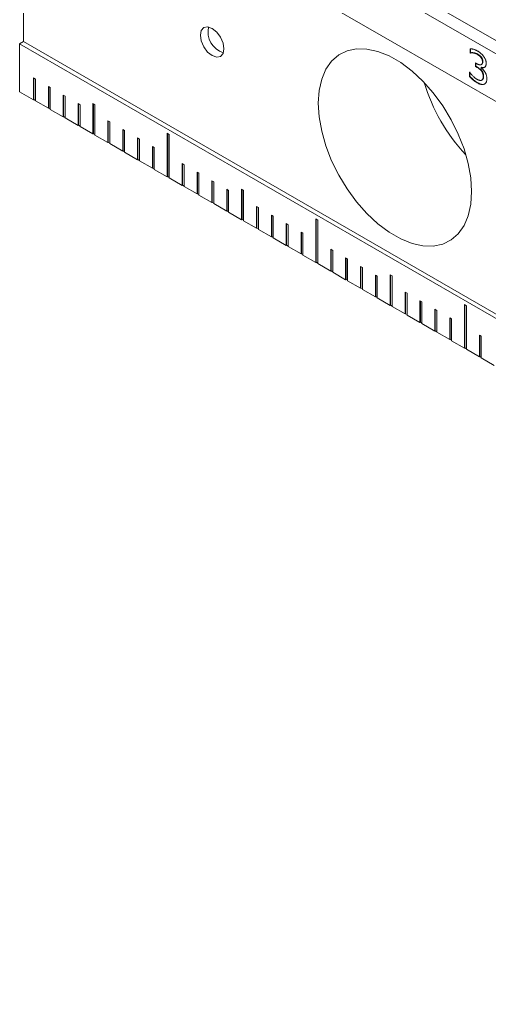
# Model space of a CAD drawing. Header units: millimetres. Extents: x 2 to 278, y 1 to 215.
# Drawn here: x 161.17 to 172.35, y 174.92 to 198.26 of the extents above; entities that cross this region are included whole.
import ezdxf

# ---------------------------------------------------------------- set-up
doc = ezdxf.new("R2010")
doc.units = ezdxf.units.MM

msp = doc.modelspace()

# ---------------------------------------------------------------- linework, layer by layer
at = {"color": 7, "linetype": 'Continuous', "lineweight": 0}
for p, q in [((161.172, 203.988), (267.238, 142.758)), ((161.441, 204.144), (267.507, 142.913)), ((161.172, 202.848), (267.238, 141.617)), ((161.262, 197.735), (161.262, 202.796)), ((161.172, 197.683), (161.262, 197.735)), ((161.172, 197.683), (267.238, 136.453)), ((161.172, 196.543), (161.172, 197.683)), ((161.262, 197.735), (267.328, 136.505)), ((171.888, 197.466), (171.888, 197.567)), ((171.888, 197.466), (171.897, 197.471)), ((171.893, 197.463), (171.888, 197.466)), ((171.893, 197.463), (171.901, 197.469)), ((171.897, 197.471), (171.897, 197.572)), ((171.901, 197.469), (171.897, 197.471)), ((172.016, 197.227), (172.045, 197.21)), ((172.016, 197.144), (172.016, 197.227)), ((172.025, 197.149), (172.025, 197.222)), ((172.061, 197.43), (172.07, 197.435)), ((172.146, 197.358), (172.155, 197.363)), ((172.183, 197.256), (172.192, 197.261)), ((171.872, 197.006), (171.879, 197.003)), ((171.872, 196.905), (171.872, 197.006)), ((171.881, 196.91), (171.881, 197.012)), ((172.016, 197.144), (172.025, 197.149)), ((172.054, 197.122), (172.016, 197.144)), ((172.063, 197.127), (172.025, 197.149)), ((172.054, 197.122), (172.063, 197.127)), ((172.149, 197.118), (172.158, 197.124)), ((172.149, 197.118), (172.149, 197.112)), ((172.158, 197.036), (172.167, 197.041)), ((161.503, 196.87), (161.548, 196.844)), ((161.503, 196.352), (161.503, 196.87)), ((161.512, 196.357), (161.512, 196.865)), ((161.548, 196.326), (161.548, 196.844)), ((171.872, 196.905), (171.881, 196.91)), ((172.058, 196.752), (172.067, 196.757)), ((172.16, 196.816), (172.169, 196.821)), ((172.199, 196.907), (172.208, 196.912)), ((161.172, 196.543), (161.503, 196.352)), ((161.856, 196.666), (161.901, 196.64)), ((161.856, 196.147), (161.856, 196.666)), ((161.865, 196.153), (161.865, 196.661)), ((161.901, 196.122), (161.901, 196.64)), ((161.512, 196.357), (161.503, 196.352)), ((161.512, 196.357), (161.548, 196.336)), ((161.548, 196.326), (161.856, 196.147)), ((162.21, 196.462), (162.255, 196.436)), ((162.21, 195.943), (162.21, 196.462)), ((162.219, 195.949), (162.219, 196.457)), ((162.255, 195.917), (162.255, 196.436)), ((161.865, 196.153), (161.856, 196.147)), ((161.865, 196.153), (161.901, 196.132)), ((161.901, 196.122), (162.21, 195.943)), ((162.563, 196.258), (162.608, 196.232)), ((162.563, 195.739), (162.563, 196.258)), ((162.572, 195.744), (162.572, 196.253)), ((162.608, 195.713), (162.608, 196.232)), ((162.917, 196.261), (162.962, 196.235)), ((162.917, 195.535), (162.917, 196.261)), ((162.926, 195.54), (162.926, 196.256)), ((162.962, 195.509), (162.962, 196.235)), ((162.219, 195.949), (162.21, 195.943)), ((162.219, 195.949), (162.255, 195.928)), ((162.255, 195.917), (162.563, 195.739)), ((163.271, 195.85), (163.315, 195.824)), ((163.271, 195.331), (163.271, 195.85)), ((163.28, 195.336), (163.28, 195.844)), ((163.315, 195.305), (163.315, 195.824)), ((162.572, 195.744), (162.563, 195.739)), ((162.572, 195.744), (162.608, 195.724)), ((162.608, 195.713), (162.917, 195.535)), ((163.624, 195.645), (163.669, 195.619)), ((163.624, 195.127), (163.624, 195.645)), ((163.633, 195.132), (163.633, 195.64)), ((163.669, 195.101), (163.669, 195.619)), ((162.926, 195.54), (162.917, 195.535)), ((162.926, 195.54), (162.962, 195.52)), ((162.962, 195.509), (163.271, 195.331)), ((163.978, 195.441), (164.023, 195.415)), ((163.978, 194.923), (163.978, 195.441)), ((163.987, 194.928), (163.987, 195.436)), ((164.023, 194.897), (164.023, 195.415)), ((164.685, 195.552), (164.73, 195.526)), ((164.685, 194.515), (164.685, 195.552)), ((164.694, 194.52), (164.694, 195.546)), ((164.73, 194.489), (164.73, 195.526)), ((163.28, 195.336), (163.271, 195.331)), ((163.28, 195.336), (163.315, 195.315)), ((163.315, 195.305), (163.624, 195.127)), ((163.633, 195.132), (163.624, 195.127)), ((163.633, 195.132), (163.669, 195.111)), ((164.331, 195.237), (164.376, 195.211)), ((164.331, 194.719), (164.331, 195.237)), ((164.34, 194.724), (164.34, 195.232)), ((164.376, 194.693), (164.376, 195.211)), ((163.669, 195.101), (163.978, 194.923)), ((163.987, 194.928), (163.978, 194.923)), ((163.987, 194.928), (164.023, 194.907)), ((164.023, 194.897), (164.331, 194.719)), ((164.34, 194.724), (164.331, 194.719)), ((164.34, 194.724), (164.376, 194.703)), ((164.376, 194.693), (164.685, 194.515)), ((165.038, 194.829), (165.083, 194.803)), ((165.038, 194.311), (165.038, 194.829)), ((165.047, 194.316), (165.047, 194.824)), ((165.083, 194.285), (165.083, 194.803)), ((164.694, 194.52), (164.685, 194.515)), ((164.694, 194.52), (164.73, 194.499)), ((164.73, 194.489), (165.038, 194.311)), ((165.392, 194.625), (165.437, 194.599)), ((165.392, 194.106), (165.392, 194.625)), ((165.401, 194.112), (165.401, 194.62)), ((165.437, 194.08), (165.437, 194.599)), ((165.745, 194.421), (165.79, 194.395)), ((165.745, 193.902), (165.745, 194.421)), ((165.754, 193.907), (165.754, 194.416)), ((165.047, 194.316), (165.038, 194.311)), ((165.047, 194.316), (165.083, 194.295)), ((165.083, 194.285), (165.392, 194.106)), ((165.79, 193.876), (165.79, 194.395)), ((166.099, 194.217), (166.144, 194.191)), ((166.099, 193.698), (166.099, 194.217)), ((166.108, 193.703), (166.108, 194.212)), ((166.144, 193.672), (166.144, 194.191)), ((166.453, 194.22), (166.497, 194.194)), ((166.453, 193.494), (166.453, 194.22)), ((166.462, 193.499), (166.462, 194.215)), ((166.497, 193.468), (166.497, 194.194)), ((165.401, 194.112), (165.392, 194.106)), ((165.401, 194.112), (165.437, 194.091)), ((165.437, 194.08), (165.745, 193.902)), ((165.754, 193.907), (165.745, 193.902)), ((165.754, 193.907), (165.79, 193.887)), ((165.79, 193.876), (166.099, 193.698)), ((166.108, 193.703), (166.099, 193.698)), ((166.108, 193.703), (166.144, 193.683)), ((166.806, 193.808), (166.851, 193.783)), ((166.806, 193.29), (166.806, 193.808)), ((166.815, 193.295), (166.815, 193.803)), ((166.851, 193.264), (166.851, 193.783)), ((166.144, 193.672), (166.453, 193.494)), ((166.462, 193.499), (166.453, 193.494)), ((166.462, 193.499), (166.497, 193.479)), ((167.16, 193.604), (167.205, 193.578)), ((167.16, 193.086), (167.16, 193.604)), ((167.169, 193.091), (167.169, 193.599)), ((167.205, 193.06), (167.205, 193.578)), ((168.22, 193.511), (168.265, 193.485)), ((168.22, 192.474), (168.22, 193.511)), ((168.229, 192.479), (168.229, 193.505)), ((168.265, 192.448), (168.265, 193.485)), ((166.497, 193.468), (166.806, 193.29)), ((166.815, 193.295), (166.806, 193.29)), ((166.815, 193.295), (166.851, 193.274)), ((166.851, 193.264), (167.16, 193.086)), ((167.513, 193.4), (167.558, 193.374)), ((167.513, 192.882), (167.513, 193.4)), ((167.522, 192.887), (167.522, 193.395)), ((167.558, 192.856), (167.558, 193.374)), ((167.169, 193.091), (167.16, 193.086)), ((167.169, 193.091), (167.205, 193.07)), ((167.205, 193.06), (167.513, 192.882)), ((167.867, 193.196), (167.912, 193.17)), ((167.867, 192.678), (167.867, 193.196)), ((167.876, 192.683), (167.876, 193.191)), ((167.912, 192.652), (167.912, 193.17)), ((167.522, 192.887), (167.513, 192.882)), ((167.522, 192.887), (167.558, 192.866)), ((167.558, 192.856), (167.867, 192.678)), ((168.574, 192.788), (168.619, 192.762)), ((168.574, 192.269), (168.574, 192.788)), ((168.583, 192.275), (168.583, 192.783)), ((167.876, 192.683), (167.867, 192.678)), ((167.876, 192.683), (167.912, 192.662)), ((167.912, 192.652), (168.22, 192.474)), ((168.619, 192.244), (168.619, 192.762)), ((168.927, 192.584), (168.972, 192.558)), ((168.927, 192.065), (168.927, 192.584)), ((168.936, 192.071), (168.936, 192.579)), ((168.972, 192.039), (168.972, 192.558)), ((168.229, 192.479), (168.22, 192.474)), ((168.229, 192.479), (168.265, 192.458)), ((168.265, 192.448), (168.574, 192.269)), ((169.281, 192.38), (169.326, 192.354)), ((169.281, 191.861), (169.281, 192.38)), ((169.29, 191.866), (169.29, 192.375)), ((169.326, 191.835), (169.326, 192.354)), ((168.583, 192.275), (168.574, 192.269)), ((168.583, 192.275), (168.619, 192.254)), ((168.619, 192.244), (168.927, 192.065)), ((168.936, 192.071), (168.927, 192.065)), ((168.936, 192.071), (168.972, 192.05)), ((169.635, 192.176), (169.679, 192.15)), ((169.635, 191.657), (169.635, 192.176)), ((169.644, 191.662), (169.644, 192.17)), ((169.679, 191.631), (169.679, 192.15)), ((169.988, 192.179), (170.033, 192.153)), ((169.988, 191.453), (169.988, 192.179)), ((169.997, 191.458), (169.997, 192.174)), ((170.033, 191.427), (170.033, 192.153)), ((168.972, 192.039), (169.281, 191.861)), ((169.29, 191.866), (169.281, 191.861)), ((169.29, 191.866), (169.326, 191.846)), ((169.326, 191.835), (169.635, 191.657)), ((169.644, 191.662), (169.635, 191.657)), ((169.644, 191.662), (169.679, 191.642)), ((169.679, 191.631), (169.988, 191.453)), ((170.342, 191.767), (170.387, 191.742)), ((170.342, 191.249), (170.342, 191.767)), ((170.351, 191.254), (170.351, 191.762)), ((170.387, 191.223), (170.387, 191.742)), ((169.997, 191.458), (169.988, 191.453)), ((169.997, 191.458), (170.033, 191.438)), ((170.033, 191.427), (170.342, 191.249)), ((170.695, 191.563), (170.74, 191.537)), ((170.695, 191.045), (170.695, 191.563)), ((170.704, 191.05), (170.704, 191.558)), ((170.74, 191.019), (170.74, 191.537)), ((171.756, 191.47), (171.801, 191.444)), ((171.756, 190.433), (171.756, 191.47)), ((171.765, 190.438), (171.765, 191.464)), ((171.801, 190.407), (171.801, 191.444)), ((170.351, 191.254), (170.342, 191.249)), ((170.351, 191.254), (170.387, 191.233)), ((170.387, 191.223), (170.695, 191.045)), ((171.049, 191.359), (171.094, 191.333)), ((171.049, 190.841), (171.049, 191.359)), ((171.058, 190.846), (171.058, 191.354)), ((171.094, 190.815), (171.094, 191.333)), ((171.402, 191.155), (171.447, 191.129)), ((171.402, 190.637), (171.402, 191.155)), ((171.411, 190.642), (171.411, 191.15)), ((170.704, 191.05), (170.695, 191.045)), ((170.704, 191.05), (170.74, 191.029)), ((170.74, 191.019), (171.049, 190.841)), ((171.447, 190.611), (171.447, 191.129)), ((171.058, 190.846), (171.049, 190.841)), ((171.058, 190.846), (171.094, 190.825)), ((171.094, 190.815), (171.402, 190.637)), ((172.109, 190.747), (172.154, 190.721)), ((172.109, 190.228), (172.109, 190.747)), ((172.118, 190.234), (172.118, 190.742)), ((172.154, 190.203), (172.154, 190.721)), ((171.411, 190.642), (171.402, 190.637)), ((171.411, 190.642), (171.447, 190.621)), ((171.447, 190.611), (171.756, 190.433)), ((171.765, 190.438), (171.756, 190.433)), ((171.765, 190.438), (171.801, 190.417)), ((171.801, 190.407), (172.109, 190.228)), ((172.118, 190.234), (172.109, 190.228)), ((172.118, 190.234), (172.154, 190.213)), ((172.154, 190.203), (172.463, 190.024))]:
    msp.add_line(p, q, dxfattribs=at)
at = {"color": 7, "linetype": 'Continuous', "lineweight": 0, "flags": 128}
for points in [[(165.471, 197.887), (165.492, 197.751), (165.553, 197.611), (165.644, 197.488), (165.752, 197.401), (165.859, 197.364), (165.95, 197.382), (166.011, 197.452), (166.032, 197.563), (166.011, 197.7), (165.95, 197.84), (165.859, 197.963), (165.752, 198.049), (165.644, 198.087), (165.553, 198.069), (165.492, 197.999), (165.471, 197.887)], [(168.277, 196.267), (168.298, 195.942), (168.358, 195.6), (168.458, 195.25), (168.594, 194.898), (168.764, 194.554), (168.964, 194.225), (169.189, 193.918), (169.434, 193.64), (169.695, 193.397), (169.964, 193.194), (170.237, 193.037), (170.506, 192.928), (170.766, 192.871), (171.012, 192.866), (171.237, 192.913), (171.437, 193.012), (171.607, 193.159), (171.743, 193.353), (171.842, 193.589), (171.903, 193.86), (171.923, 194.162), (171.903, 194.488), (171.842, 194.83), (171.743, 195.18), (171.607, 195.531), (171.437, 195.875), (171.237, 196.205), (171.012, 196.512), (170.766, 196.79), (170.506, 197.033), (170.237, 197.235), (169.964, 197.393), (169.695, 197.501), (169.434, 197.559), (169.189, 197.564), (168.964, 197.517), (168.764, 197.418), (168.594, 197.27), (168.458, 197.076), (168.358, 196.841), (168.298, 196.569), (168.277, 196.267)]]:
    msp.add_lwpolyline(points, dxfattribs=at)
at = {"color": 7, "linetype": 'Continuous', "lineweight": 0}
for centre, radius, start, end in [((166.181, 197.973), 0.528, 167.9013, 252.0933), ((174.92, 197.997), 4.307, 196.6791, 223.3155)]:
    msp.add_arc(centre, radius, start, end, dxfattribs=at)
for points, knots in [([(171.888, 197.567), (171.894, 197.567), (171.905, 197.566), (171.924, 197.563), (171.945, 197.559), (171.968, 197.553), (171.993, 197.545), (172.017, 197.535), (172.041, 197.524), (172.057, 197.515), (172.065, 197.511)], [0, 0, 0, 0, 0.097197, 0.206522, 0.328964, 0.463287, 0.6023, 0.738466, 0.870204, 1, 1, 1, 1]), ([(172.061, 197.43), (172.055, 197.434), (172.041, 197.441), (172.02, 197.45), (171.999, 197.457), (171.977, 197.463), (171.955, 197.466), (171.933, 197.467), (171.912, 197.467), (171.899, 197.464), (171.893, 197.463)], [0, 0, 0, 0, 0.111802, 0.228626, 0.349932, 0.4776, 0.60761, 0.737895, 0.868372, 1, 1, 1, 1]), ([(172.07, 197.435), (172.064, 197.439), (172.05, 197.447), (172.029, 197.455), (172.008, 197.462), (171.986, 197.468), (171.964, 197.471), (171.942, 197.473), (171.921, 197.472), (171.908, 197.47), (171.901, 197.469)], [0, 0, 0, 0, 0.111802, 0.228626, 0.349932, 0.4776, 0.60761, 0.737895, 0.868372, 1, 1, 1, 1]), ([(172.065, 197.511), (172.072, 197.507), (172.087, 197.498), (172.107, 197.484), (172.127, 197.47), (172.145, 197.455), (172.163, 197.439), (172.179, 197.422), (172.194, 197.405), (172.204, 197.392), (172.209, 197.386)], [0, 0, 0, 0, 0.147691, 0.286686, 0.417458, 0.540408, 0.658927, 0.77382, 0.887813, 1, 1, 1, 1]), ([(172.045, 197.21), (172.05, 197.207), (172.06, 197.202), (172.074, 197.195), (172.088, 197.189), (172.101, 197.185), (172.113, 197.183), (172.125, 197.182), (172.135, 197.182), (172.145, 197.184), (172.154, 197.187), (172.162, 197.192), (172.168, 197.199), (172.174, 197.207), (172.178, 197.217), (172.181, 197.228), (172.182, 197.241), (172.183, 197.251), (172.183, 197.256)], [0, 0, 0, 0, 0.077526, 0.150977, 0.220546, 0.288009, 0.352253, 0.413891, 0.474299, 0.533413, 0.591112, 0.646828, 0.702339, 0.758009, 0.815, 0.873666, 0.934922, 1, 1, 1, 1]), ([(172.146, 197.358), (172.143, 197.362), (172.137, 197.369), (172.128, 197.38), (172.118, 197.39), (172.104, 197.402), (172.085, 197.416), (172.07, 197.425), (172.061, 197.43)], [0, 0, 0, 0, 0.118536, 0.236301, 0.354267, 0.472041, 0.722442, 1, 1, 1, 1]), ([(172.155, 197.363), (172.152, 197.367), (172.146, 197.375), (172.137, 197.385), (172.127, 197.395), (172.113, 197.407), (172.094, 197.421), (172.079, 197.43), (172.07, 197.435)], [0, 0, 0, 0, 0.118536, 0.236301, 0.354267, 0.472041, 0.722442, 1, 1, 1, 1]), ([(172.183, 197.256), (172.183, 197.26), (172.182, 197.269), (172.181, 197.282), (172.177, 197.296), (172.173, 197.309), (172.168, 197.322), (172.162, 197.334), (172.154, 197.347), (172.149, 197.354), (172.146, 197.358)], [0, 0, 0, 0, 0.138685, 0.268352, 0.394513, 0.517093, 0.637398, 0.75612, 0.877475, 1, 1, 1, 1]), ([(172.148, 197.191), (172.152, 197.19), (172.168, 197.189), (172.188, 197.213), (172.19, 197.245), (172.192, 197.261)], [0, 0, 0, 0, 0.116568, 0.55736, 1, 1, 1, 1]), ([(172.27, 197.214), (172.27, 197.209), (172.27, 197.199), (172.268, 197.185), (172.265, 197.173), (172.262, 197.161), (172.256, 197.151), (172.25, 197.142), (172.243, 197.134), (172.234, 197.127), (172.225, 197.121), (172.215, 197.117), (172.205, 197.114), (172.195, 197.112), (172.184, 197.112), (172.173, 197.113), (172.161, 197.115), (172.153, 197.117), (172.149, 197.118)], [0, 0, 0, 0, 0.065036, 0.128053, 0.190342, 0.252169, 0.313898, 0.375927, 0.43934, 0.504626, 0.569636, 0.633459, 0.695488, 0.756688, 0.817544, 0.877904, 0.93876, 1, 1, 1, 1]), ([(172.192, 197.261), (172.192, 197.266), (172.191, 197.274), (172.19, 197.288), (172.186, 197.301), (172.182, 197.314), (172.177, 197.327), (172.171, 197.339), (172.163, 197.352), (172.158, 197.359), (172.155, 197.363)], [0, 0, 0, 0, 0.138685, 0.268352, 0.394513, 0.517093, 0.637398, 0.75612, 0.877475, 1, 1, 1, 1]), ([(172.209, 197.386), (172.214, 197.379), (172.223, 197.366), (172.235, 197.345), (172.246, 197.323), (172.255, 197.302), (172.262, 197.28), (172.267, 197.258), (172.27, 197.236), (172.27, 197.221), (172.27, 197.214)], [0, 0, 0, 0, 0.128774, 0.251922, 0.372562, 0.491265, 0.611587, 0.735613, 0.864074, 1, 1, 1, 1]), ([(171.879, 197.003), (171.885, 196.995), (171.897, 196.978), (171.918, 196.954), (171.94, 196.931), (171.963, 196.908), (171.986, 196.886), (172.01, 196.867), (172.033, 196.85), (172.048, 196.841), (172.056, 196.836)], [0, 0, 0, 0, 0.116294, 0.2372, 0.36303, 0.495154, 0.627332, 0.755653, 0.878942, 1, 1, 1, 1]), ([(172.158, 197.036), (172.155, 197.04), (172.148, 197.049), (172.137, 197.061), (172.125, 197.072), (172.107, 197.087), (172.083, 197.104), (172.064, 197.116), (172.054, 197.122)], [0, 0, 0, 0, 0.1085341, 0.2193571, 0.3364601, 0.4599443, 0.7211714, 1, 1, 1, 1]), ([(172.167, 197.041), (172.164, 197.045), (172.157, 197.054), (172.146, 197.066), (172.134, 197.078), (172.116, 197.092), (172.092, 197.109), (172.073, 197.121), (172.063, 197.127)], [0, 0, 0, 0, 0.1085341, 0.2193571, 0.3364601, 0.4599443, 0.7211714, 1, 1, 1, 1]), ([(172.149, 197.112), (172.152, 197.109), (172.16, 197.103), (172.171, 197.093), (172.183, 197.081), (172.195, 197.069), (172.208, 197.055), (172.219, 197.041), (172.23, 197.027), (172.237, 197.017), (172.24, 197.012)], [0, 0, 0, 0, 0.105868, 0.222445, 0.347448, 0.482345, 0.61944, 0.752141, 0.877881, 1, 1, 1, 1]), ([(172.248, 197.141), (172.244, 197.136), (172.232, 197.121), (172.201, 197.114), (172.172, 197.121), (172.158, 197.124)], [0, 0, 0, 0, 0.201372, 0.6007652, 1, 1, 1, 1]), ([(172.199, 196.907), (172.199, 196.913), (172.198, 196.926), (172.196, 196.944), (172.193, 196.961), (172.188, 196.978), (172.182, 196.993), (172.175, 197.008), (172.167, 197.022), (172.161, 197.031), (172.158, 197.036)], [0, 0, 0, 0, 0.155754, 0.29967, 0.431789, 0.554287, 0.669526, 0.781586, 0.890796, 1, 1, 1, 1]), ([(172.208, 196.912), (172.208, 196.919), (172.207, 196.931), (172.205, 196.949), (172.202, 196.966), (172.197, 196.983), (172.191, 196.999), (172.184, 197.014), (172.176, 197.028), (172.17, 197.036), (172.167, 197.041)], [0, 0, 0, 0, 0.155754, 0.29967, 0.431789, 0.554287, 0.669526, 0.781586, 0.890796, 1, 1, 1, 1]), ([(172.24, 197.012), (172.243, 197.006), (172.25, 196.995), (172.259, 196.977), (172.266, 196.959), (172.274, 196.94), (172.279, 196.919), (172.283, 196.897), (172.286, 196.874), (172.286, 196.859), (172.286, 196.851)], [0, 0, 0, 0, 0.1059402, 0.2137873, 0.3240659, 0.4392015, 0.5617304, 0.6942687, 0.8404323, 1, 1, 1, 1]), ([(172.058, 196.752), (172.05, 196.757), (172.032, 196.767), (172.006, 196.785), (171.981, 196.804), (171.956, 196.825), (171.932, 196.846), (171.91, 196.866), (171.89, 196.886), (171.878, 196.899), (171.872, 196.905)], [0, 0, 0, 0, 0.136462, 0.271484, 0.407441, 0.542996, 0.673291, 0.792683, 0.901568, 1, 1, 1, 1]), ([(172.067, 196.757), (172.059, 196.762), (172.041, 196.773), (172.015, 196.79), (171.99, 196.81), (171.965, 196.83), (171.941, 196.851), (171.919, 196.872), (171.899, 196.891), (171.887, 196.904), (171.881, 196.91)], [0, 0, 0, 0, 0.136462, 0.271484, 0.407441, 0.542996, 0.673291, 0.792683, 0.901568, 1, 1, 1, 1]), ([(172.056, 196.836), (172.06, 196.834), (172.07, 196.828), (172.083, 196.823), (172.098, 196.818), (172.112, 196.814), (172.126, 196.811), (172.139, 196.811), (172.151, 196.812), (172.157, 196.815), (172.16, 196.816)], [0, 0, 0, 0, 0.11941, 0.244121, 0.372403, 0.50749, 0.640976, 0.766531, 0.88611, 1, 1, 1, 1]), ([(172.227, 196.722), (172.221, 196.719), (172.21, 196.715), (172.192, 196.711), (172.173, 196.711), (172.152, 196.714), (172.13, 196.719), (172.107, 196.727), (172.083, 196.738), (172.067, 196.747), (172.058, 196.752)], [0, 0, 0, 0, 0.11815, 0.236185, 0.355756, 0.477095, 0.601881, 0.730422, 0.86283, 1, 1, 1, 1]), ([(172.236, 196.727), (172.23, 196.724), (172.219, 196.72), (172.201, 196.716), (172.182, 196.716), (172.161, 196.719), (172.139, 196.724), (172.116, 196.733), (172.092, 196.743), (172.076, 196.753), (172.067, 196.757)], [0, 0, 0, 0, 0.11815, 0.236185, 0.355756, 0.477095, 0.601881, 0.730422, 0.86283, 1, 1, 1, 1]), ([(172.16, 196.816), (172.164, 196.818), (172.17, 196.822), (172.177, 196.829), (172.184, 196.837), (172.189, 196.847), (172.194, 196.859), (172.197, 196.873), (172.198, 196.889), (172.198, 196.901), (172.199, 196.907)], [0, 0, 0, 0, 0.121772, 0.23884, 0.352829, 0.466269, 0.582773, 0.709745, 0.848399, 1, 1, 1, 1]), ([(172.169, 196.821), (172.173, 196.823), (172.179, 196.827), (172.186, 196.834), (172.193, 196.842), (172.198, 196.852), (172.203, 196.864), (172.206, 196.878), (172.207, 196.894), (172.207, 196.906), (172.208, 196.912)], [0, 0, 0, 0, 0.121772, 0.23884, 0.352829, 0.466269, 0.582773, 0.709745, 0.848399, 1, 1, 1, 1]), ([(172.286, 196.851), (172.286, 196.843), (172.286, 196.827), (172.283, 196.805), (172.278, 196.786), (172.271, 196.768), (172.262, 196.753), (172.252, 196.74), (172.24, 196.729), (172.231, 196.724), (172.227, 196.722)], [0, 0, 0, 0, 0.1340313, 0.2628934, 0.3889626, 0.5133079, 0.6362284, 0.756857, 0.8780114, 1, 1, 1, 1])]:
    msp.add_open_spline(points, degree=3, knots=knots, dxfattribs=at)

doc.saveas('drawing.dxf')
